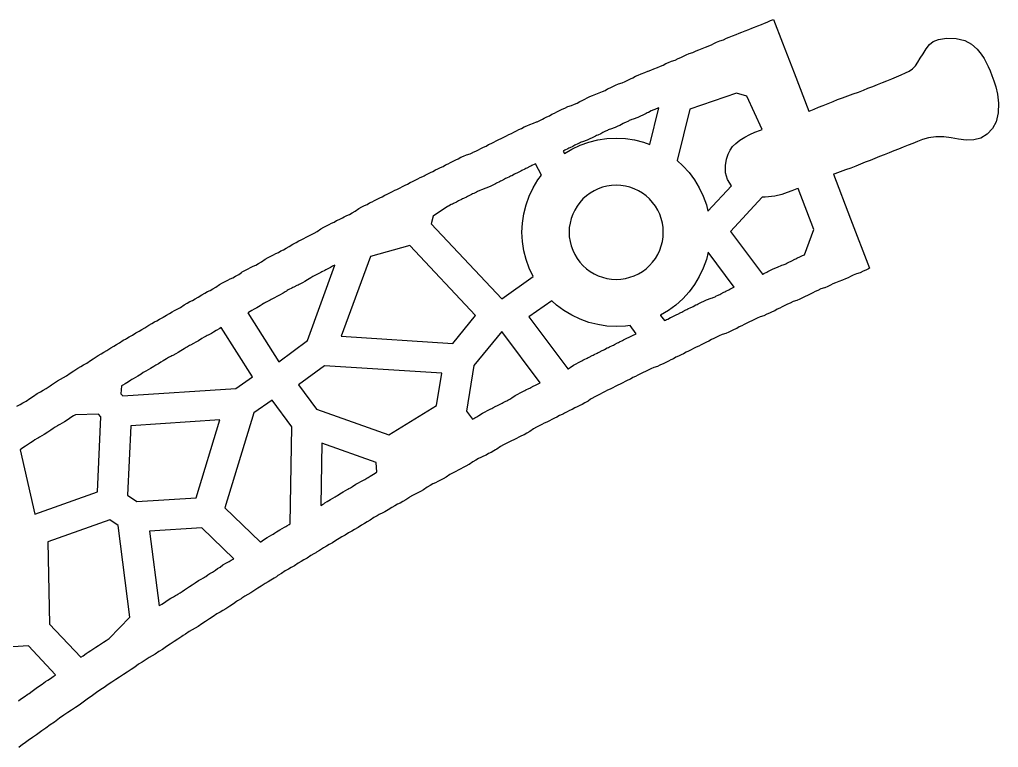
# Model space of a CAD drawing. Header units: millimetres. Extents: x -12 to 3175, y -37 to 611.
# Drawn here: x 2276.5 to 2405.4, y 474.6 to 570.4 of the extents above; entities that cross this region are included whole.
import ezdxf

# ---------------------------------------------------------------- set-up
doc = ezdxf.new("R2010")
doc.units = ezdxf.units.MM
doc.layers.add('default', color=7, linetype='Continuous')

msp = doc.modelspace()

# ---------------------------------------------------------------- linework, layer by layer
at = {"layer": 'default'}
for points in [[(2276.19, 519.5), (2276.6, 519.72), (2276.97, 519.94), (2277.38, 520.17), (2277.88, 520.52), (2278.36, 520.81), (2278.86, 521.16), (2279.27, 521.39), (2279.63, 521.61), (2280.04, 521.84), (2280.55, 522.19), (2280.74, 522.3), (2281.02, 522.48), (2281.52, 522.83), (2281.93, 523.06), (2282.3, 523.28), (2282.71, 523.5), (2283.21, 523.85), (2283.69, 524.15), (2284.19, 524.5), (2284.6, 524.72), (2284.97, 524.94), (2285.38, 525.17), (2285.88, 525.52), (2286.24, 525.74), (2286.36, 525.81), (2286.86, 526.16), (2287.27, 526.39), (2287.63, 526.61), (2288.04, 526.83), (2288.53, 527.17), (2288.93, 527.39), (2289.3, 527.61), (2289.71, 527.83), (2290.19, 528.17), (2290.46, 528.31), (2290.6, 528.39), (2290.97, 528.61), (2291.38, 528.83), (2291.86, 529.17), (2292.27, 529.39), (2292.63, 529.61), (2293.04, 529.83), (2293.53, 530.17), (2293.93, 530.39), (2294.28, 530.59), (2294.62, 530.74), (2294.97, 530.95), (2295.38, 531.17), (2295.45, 531.22), (2295.86, 531.5), (2296.26, 531.72), (2296.61, 531.92), (2296.95, 532.08), (2297.3, 532.28), (2297.71, 532.5), (2298.19, 532.83), (2298.6, 533.05), (2298.95, 533.26), (2299.29, 533.41), (2299.64, 533.61), (2300.04, 533.83), (2300.53, 534.17), (2300.93, 534.39), (2301.28, 534.59), (2301.62, 534.74), (2301.97, 534.95), (2302.38, 535.17), (2302.86, 535.5), (2303.26, 535.72), (2303.61, 535.92), (2303.95, 536.07), (2304.28, 536.26), (2304.62, 536.41), (2304.97, 536.61), (2305.38, 536.83), (2305.75, 537.09), (2305.86, 537.17), (2306.26, 537.39), (2306.61, 537.59), (2306.95, 537.74), (2307.28, 537.93), (2307.62, 538.08), (2307.97, 538.28), (2308.38, 538.5), (2308.86, 538.83), (2309.26, 539.05), (2309.61, 539.26), (2309.95, 539.41), (2310.28, 539.59), (2310.62, 539.74), (2310.95, 539.93), (2311.29, 540.08), (2311.64, 540.28), (2312.04, 540.5), (2312.53, 540.83), (2312.93, 541.05), (2313.28, 541.26), (2313.62, 541.41), (2313.95, 541.59), (2314.28, 541.74), (2314.62, 541.93), (2314.8, 542.01), (2314.95, 542.08), (2315.3, 542.28), (2315.71, 542.5), (2316.19, 542.83), (2316.6, 543.05), (2316.95, 543.26), (2317.28, 543.41), (2317.62, 543.59), (2317.95, 543.74), (2318.28, 543.93), (2318.62, 544.07), (2318.95, 544.26), (2319.03, 544.29), (2319.28, 544.41), (2319.62, 544.59), (2319.95, 544.74), (2320.3, 544.95), (2320.71, 545.17), (2321.19, 545.5), (2321.6, 545.72), (2321.95, 545.92), (2322.28, 546.07), (2322.62, 546.26), (2322.95, 546.41), (2323.28, 546.59), (2323.62, 546.74), (2323.95, 546.93), (2324.28, 547.07), (2324.62, 547.26), (2324.95, 547.41), (2325.28, 547.59), (2325.62, 547.74), (2325.95, 547.93), (2326.2, 548.04), (2326.28, 548.07), (2326.62, 548.26), (2326.95, 548.41), (2327.28, 548.59), (2327.62, 548.74), (2327.95, 548.93), (2328.28, 549.07), (2328.62, 549.26), (2328.95, 549.41), (2329.28, 549.59), (2329.62, 549.74), (2329.8, 549.84), (2329.95, 549.93), (2330.28, 550.07), (2330.62, 550.26), (2330.95, 550.41), (2331.28, 550.59), (2331.62, 550.74), (2331.95, 550.93), (2332.28, 551.07), (2332.62, 551.26), (2332.95, 551.41), (2333.28, 551.59), (2333.62, 551.74), (2333.95, 551.93), (2334.28, 552.07), (2334.62, 552.26), (2334.97, 552.41), (2335.38, 552.59), (2335.86, 552.74), (2336.19, 552.89), (2336.26, 552.93), (2336.61, 553.07), (2336.95, 553.26), (2337.28, 553.41), (2337.62, 553.59), (2337.95, 553.74), (2338.28, 553.93), (2338.62, 554.07), (2338.95, 554.26), (2339.28, 554.41), (2339.62, 554.59), (2339.95, 554.74), (2340.28, 554.93), (2340.62, 555.07), (2340.95, 555.26), (2341.28, 555.41), (2341.62, 555.59), (2341.95, 555.74), (2342.28, 555.93), (2342.62, 556.07), (2342.95, 556.26), (2343.3, 556.41), (2343.71, 556.59), (2344.19, 556.74), (2344.6, 556.93), (2344.66, 556.95), (2344.95, 557.07), (2345.28, 557.26), (2345.38, 557.3), (2345.62, 557.41), (2345.95, 557.59), (2346.28, 557.74), (2346.62, 557.93), (2346.95, 558.07), (2347.28, 558.26), (2347.62, 558.41), (2347.95, 558.59), (2348.3, 558.74), (2348.71, 558.93), (2349.19, 559.07), (2349.6, 559.26), (2349.95, 559.41), (2350.28, 559.59), (2350.62, 559.74), (2350.95, 559.93), (2351.28, 560.07), (2351.62, 560.26), (2351.97, 560.41), (2352.38, 560.59), (2352.86, 560.74), (2353.26, 560.93), (2353.61, 561.07), (2353.95, 561.26), (2354.28, 561.41), (2354.62, 561.59), (2354.97, 561.74), (2355.38, 561.93), (2355.86, 562.07), (2356.26, 562.26), (2356.61, 562.41), (2356.95, 562.59), (2357.28, 562.74), (2357.62, 562.93), (2357.97, 563.07), (2358.38, 563.26), (2358.86, 563.41), (2359.24, 563.58), (2359.27, 563.59), (2359.63, 563.74), (2360.04, 563.93), (2360.53, 564.07), (2360.93, 564.26), (2361.28, 564.41), (2361.62, 564.59), (2361.97, 564.74), (2362.38, 564.93), (2362.86, 565.07), (2363.26, 565.26), (2363.61, 565.41), (2363.95, 565.59), (2364.3, 565.74), (2364.71, 565.93), (2365.19, 566.07), (2365.6, 566.26), (2365.97, 566.41), (2366.38, 566.59), (2366.86, 566.74), (2367.19, 566.89), (2367.26, 566.93), (2367.61, 567.07), (2367.95, 567.26), (2368.3, 567.41), (2368.71, 567.59), (2369.19, 567.74), (2369.6, 567.93), (2369.97, 568.07), (2370.38, 568.26), (2370.86, 568.41), (2370.89, 568.42), (2371.27, 568.59), (2371.63, 568.74), (2372.04, 568.93), (2372.53, 569.07), (2372.93, 569.26), (2373.3, 569.41), (2373.71, 569.59), (2374.19, 569.74), (2374.6, 569.93), (2374.97, 570.07), (2375.38, 570.26), (2375.81, 570.39), (2376.99, 567.34), (2378.51, 563.39), (2380.46, 558.34), (2380.5, 558.35), (2381.13, 558.6), (2381.73, 558.85), (2382.35, 559.1), (2383, 559.35), (2383.63, 559.6), (2384.23, 559.85), (2384.87, 560.1), (2385.57, 560.35), (2386.29, 560.6), (2386.99, 560.85), (2387.62, 561.1), (2388.23, 561.35), (2388.85, 561.6), (2389.5, 561.85), (2390.13, 562.1), (2390.73, 562.35), (2391.35, 562.6), (2392, 562.85), (2392.61, 563.11), (2393.16, 563.36), (2393.66, 563.62), (2394.11, 563.92), (2394.49, 564.3), (2394.8, 564.77), (2395.12, 565.3), (2395.48, 565.9), (2395.9, 566.53), (2396.32, 567.09), (2396.82, 567.51), (2397.53, 567.79), (2398.57, 567.95), (2399.83, 567.92), (2400.96, 567.66), (2401.87, 567.17), (2402.61, 566.51), (2403.15, 565.85), (2403.51, 565.26), (2403.79, 564.73), (2404.05, 564.21), (2404.3, 563.66), (2404.55, 563.03), (2404.8, 562.32), (2405.05, 561.53), (2405.26, 560.58), (2405.4, 559.41), (2405.37, 558.1), (2405.11, 556.95), (2404.61, 556.04), (2403.9, 555.3), (2403.09, 554.8), (2402.16, 554.54), (2401.14, 554.5), (2400.15, 554.64), (2399.2, 554.82), (2398.21, 554.96), (2397.16, 554.96), (2396.21, 554.82), (2395.41, 554.6), (2394.74, 554.35), (2394.13, 554.1), (2393.5, 553.85), (2392.85, 553.6), (2392.23, 553.35), (2391.63, 553.1), (2391, 552.85), (2390.35, 552.6), (2389.73, 552.35), (2389.13, 552.1), (2388.5, 551.85), (2387.85, 551.6), (2387.23, 551.35), (2386.62, 551.1), (2385.99, 550.85), (2385.29, 550.6), (2384.57, 550.35), (2383.87, 550.1), (2383.67, 550.03), (2385.92, 544.18), (2388.44, 537.66), (2388.29, 537.59), (2387.95, 537.41), (2387.6, 537.26), (2387.19, 537.07), (2386.71, 536.93), (2386.3, 536.74), (2385.95, 536.59), (2385.61, 536.41), (2385.26, 536.26), (2384.86, 536.07), (2384.38, 535.93), (2383.97, 535.74), (2383.62, 535.59), (2383.28, 535.41), (2382.93, 535.26), (2382.53, 535.07), (2382.5, 535.07), (2382.04, 534.93), (2381.64, 534.74), (2381.29, 534.59), (2380.95, 534.41), (2380.62, 534.26), (2380.28, 534.07), (2379.95, 533.93), (2379.61, 533.74), (2379.26, 533.59), (2378.86, 533.41), (2378.38, 533.26), (2377.97, 533.07), (2377.62, 532.93), (2377.28, 532.74), (2376.95, 532.59), (2376.62, 532.41), (2376.28, 532.26), (2375.95, 532.07), (2375.62, 531.93), (2375.28, 531.74), (2374.93, 531.59), (2374.53, 531.41), (2374.04, 531.26), (2373.64, 531.07), (2373.29, 530.93), (2372.95, 530.74), (2372.62, 530.59), (2372.28, 530.41), (2371.95, 530.26), (2371.62, 530.07), (2371.28, 529.93), (2370.95, 529.74), (2370.62, 529.59), (2370.28, 529.41), (2369.93, 529.26), (2369.53, 529.07), (2369.04, 528.93), (2368.64, 528.74), (2368.29, 528.59), (2367.95, 528.41), (2367.62, 528.26), (2367.28, 528.07), (2366.95, 527.93), (2366.62, 527.74), (2366.28, 527.59), (2365.95, 527.41), (2365.62, 527.26), (2365.28, 527.07), (2364.95, 526.93), (2364.62, 526.74), (2364.28, 526.59), (2363.95, 526.41), (2363.62, 526.26), (2363.28, 526.07), (2362.95, 525.93), (2362.62, 525.74), (2362.28, 525.59), (2361.95, 525.41), (2361.62, 525.26), (2361.28, 525.07), (2360.93, 524.93), (2360.84, 524.88), (2360.53, 524.74), (2360.04, 524.59), (2359.64, 524.41), (2359.29, 524.26), (2358.95, 524.07), (2358.62, 523.93), (2358.28, 523.74), (2357.95, 523.59), (2357.62, 523.41), (2357.28, 523.26), (2356.95, 523.07), (2356.62, 522.93), (2356.28, 522.74), (2355.95, 522.59), (2355.62, 522.41), (2355.28, 522.26), (2354.95, 522.07), (2354.62, 521.93), (2354.28, 521.74), (2353.95, 521.59), (2353.62, 521.41), (2353.28, 521.26), (2352.95, 521.07), (2352.61, 520.92), (2352.26, 520.72), (2351.86, 520.5), (2351.71, 520.4), (2351.38, 520.17), (2350.97, 519.95), (2350.62, 519.74), (2350.28, 519.59), (2349.95, 519.41), (2349.62, 519.26), (2349.28, 519.07), (2348.95, 518.93), (2348.62, 518.74), (2348.28, 518.59), (2348.13, 518.5), (2347.95, 518.41), (2347.62, 518.26), (2347.28, 518.07), (2346.95, 517.93), (2346.62, 517.74), (2346.28, 517.59), (2345.95, 517.41), (2345.62, 517.26), (2345.28, 517.07), (2344.95, 516.92), (2344.6, 516.72), (2344.19, 516.5), (2343.71, 516.17), (2343.3, 515.95), (2342.95, 515.74), (2342.62, 515.59), (2342.28, 515.41), (2341.95, 515.26), (2341.62, 515.07), (2341.28, 514.93), (2340.95, 514.74), (2340.61, 514.59), (2340.26, 514.39), (2339.86, 514.17), (2339.38, 513.83), (2339.2, 513.74), (2338.97, 513.61), (2338.62, 513.41), (2338.28, 513.26), (2337.95, 513.07), (2337.62, 512.93), (2337.28, 512.74), (2336.95, 512.59), (2336.6, 512.39), (2336.19, 512.17), (2335.71, 511.83), (2335.66, 511.8), (2335.3, 511.61), (2334.95, 511.41), (2334.62, 511.26), (2334.28, 511.07), (2333.95, 510.92), (2333.6, 510.72), (2333.19, 510.5), (2332.71, 510.17), (2332.3, 509.95), (2331.95, 509.74), (2331.62, 509.59), (2331.28, 509.41), (2330.95, 509.26), (2330.6, 509.05), (2330.19, 508.83), (2329.71, 508.5), (2329.3, 508.28), (2328.95, 508.08), (2328.61, 507.92), (2328.26, 507.72), (2327.86, 507.5), (2327.76, 507.43), (2327.38, 507.17), (2326.97, 506.95), (2326.62, 506.74), (2326.28, 506.59), (2325.93, 506.39), (2325.53, 506.17), (2325.04, 505.83), (2324.64, 505.61), (2324.29, 505.41), (2323.95, 505.26), (2323.88, 505.22), (2323.6, 505.05), (2323.19, 504.83), (2322.71, 504.5), (2322.3, 504.28), (2321.93, 504.06), (2321.53, 503.83), (2321.09, 503.53), (2321.04, 503.5), (2320.63, 503.28), (2320.27, 503.06), (2319.86, 502.83), (2319.38, 502.5), (2318.97, 502.28), (2318.6, 502.06), (2318.19, 501.83), (2317.71, 501.5), (2317.3, 501.28), (2316.93, 501.06), (2316.53, 500.83), (2316.04, 500.5), (2315.63, 500.28), (2315.52, 500.21), (2315.27, 500.06), (2314.86, 499.83), (2314.38, 499.5), (2313.97, 499.28), (2313.6, 499.06), (2313.19, 498.83), (2312.71, 498.5), (2312.3, 498.28), (2311.93, 498.06), (2311.52, 497.83), (2311.02, 497.48), (2310.55, 497.19), (2310.34, 497.05), (2310.04, 496.84), (2309.63, 496.61), (2309.27, 496.39), (2308.86, 496.16), (2308.36, 495.81), (2307.88, 495.52), (2307.38, 495.17), (2306.97, 494.94), (2306.6, 494.72), (2306.19, 494.5), (2305.79, 494.22), (2305.69, 494.15), (2305.21, 493.85), (2305.1, 493.77), (2304.69, 493.48), (2304.21, 493.19), (2303.71, 492.84), (2303.3, 492.61), (2302.93, 492.39), (2302.52, 492.16), (2302.02, 491.81), (2301.54, 491.52), (2301.03, 491.15), (2300.55, 490.85), (2300.04, 490.5), (2299.63, 490.28), (2299.27, 490.06), (2298.86, 489.83), (2298.36, 489.48), (2298.06, 489.3), (2297.88, 489.18), (2297.36, 488.82), (2296.88, 488.52), (2296.36, 488.15), (2295.88, 487.85), (2295.36, 487.48), (2294.88, 487.19), (2294.38, 486.84), (2293.97, 486.61), (2293.6, 486.39), (2293.19, 486.16), (2292.69, 485.81), (2292.21, 485.52), (2291.69, 485.15), (2291.21, 484.85), (2290.69, 484.48), (2290.21, 484.18), (2289.69, 483.82), (2289.21, 483.52), (2288.69, 483.15), (2288.21, 482.85), (2287.69, 482.48), (2287.67, 482.47), (2287.21, 482.18), (2286.67, 481.8), (2286.12, 481.43), (2285.45, 480.91), (2284.9, 480.54), (2284.36, 480.15), (2283.88, 479.85), (2283.36, 479.48), (2282.87, 479.18), (2282.34, 478.8), (2281.78, 478.43), (2281.12, 477.91), (2280.56, 477.53), (2280.01, 477.13), (2279.45, 476.76), (2278.78, 476.24), (2278.23, 475.87), (2277.67, 475.47), (2277.12, 475.09), (2276.94, 474.96), (2276.45, 474.57)], [(2363.85, 551.16), (2364.67, 550.26), (2365.39, 549.28), (2366.02, 548.24), (2366.54, 547.14), (2366.95, 545.99), (2367.15, 545.18), (2370.25, 548.51), (2369.75, 549.32), (2369.48, 550.23), (2369.45, 551.19), (2369.59, 552.02), (2369.81, 552.67), (2370.08, 553.2), (2370.39, 553.67), (2370.82, 554.1), (2371.38, 554.51), (2372.02, 554.92), (2372.68, 555.28), (2373.35, 555.59), (2374.06, 555.85), (2374.29, 555.93), (2372.29, 560.33), (2370.94, 560.71), (2364.78, 558.61), (2363.13, 551.82), (2363.85, 551.16)], [(2360.15, 558.57), (2360.04, 558.52), (2359.92, 558.47), (2359.81, 558.42), (2359.69, 558.36), (2359.32, 558.17), (2359.18, 558.11), (2359.02, 558.03), (2358.57, 557.81), (2358.28, 557.68), (2357.93, 557.52), (2357.33, 557.3), (2357.15, 557.24), (2357.04, 557.19), (2356.92, 557.14), (2356.81, 557.09), (2356.69, 557.03), (2356.32, 556.84), (2356.18, 556.78), (2356.02, 556.69), (2355.57, 556.47), (2355.28, 556.35), (2354.93, 556.19), (2354.33, 555.96), (2354.15, 555.91), (2354.04, 555.86), (2353.92, 555.81), (2353.81, 555.76), (2353.69, 555.69), (2353.32, 555.51), (2353.18, 555.45), (2353.04, 555.37), (2352.65, 555.17), (2352.51, 555.11), (2352.36, 555.03), (2351.9, 554.81), (2351.61, 554.68), (2351.26, 554.52), (2350.66, 554.3), (2350.49, 554.24), (2350.38, 554.19), (2350.26, 554.14), (2350.14, 554.09), (2350.03, 554.03), (2349.65, 553.84), (2349.52, 553.78), (2349.37, 553.7), (2348.99, 553.51), (2348.85, 553.45), (2348.71, 553.37), (2348.32, 553.18), (2348.18, 553.11), (2348.12, 553.08), (2348.29, 552.76), (2349.24, 553.33), (2350.34, 553.85), (2351.48, 554.26), (2352.67, 554.56), (2353.87, 554.73), (2355.08, 554.79), (2356.3, 554.73), (2357.5, 554.56), (2358.68, 554.26), (2359.53, 553.96), (2360.71, 558.77), (2360.33, 558.63), (2360.15, 558.57)], [(2344.37, 551.37), (2343.99, 551.18), (2343.85, 551.11), (2343.71, 551.03), (2343.32, 550.84), (2343.18, 550.78), (2343.04, 550.7), (2342.66, 550.51), (2342.52, 550.45), (2342.37, 550.37), (2341.99, 550.18), (2341.85, 550.11), (2341.71, 550.03), (2341.32, 549.84), (2341.18, 549.78), (2341.04, 549.7), (2340.66, 549.51), (2340.52, 549.45), (2340.37, 549.37), (2339.99, 549.18), (2339.85, 549.11), (2339.71, 549.03), (2339.32, 548.84), (2339.18, 548.78), (2339.02, 548.69), (2338.57, 548.47), (2338.28, 548.35), (2337.93, 548.19), (2337.33, 547.96), (2337.15, 547.91), (2337.04, 547.86), (2336.92, 547.81), (2336.81, 547.76), (2336.69, 547.69), (2336.32, 547.51), (2336.18, 547.45), (2336.04, 547.37), (2335.66, 547.18), (2335.52, 547.11), (2335.37, 547.03), (2334.99, 546.84), (2334.85, 546.78), (2334.71, 546.7), (2334.32, 546.51), (2334.18, 546.45), (2334.04, 546.37), (2333.66, 546.18), (2333.52, 546.11), (2333.37, 546.03), (2332.99, 545.84), (2332.86, 545.79), (2330.99, 544.51), (2330.74, 543.49), (2340.01, 533.61), (2340.04, 533.61), (2344.15, 536.55), (2343.63, 537.65), (2343.22, 538.79), (2342.92, 539.97), (2342.74, 541.18), (2342.68, 542.39), (2342.74, 543.61), (2342.92, 544.81), (2343.22, 545.99), (2343.63, 547.14), (2344.15, 548.24), (2344.77, 549.28), (2345.26, 549.93), (2344.47, 551.42), (2344.37, 551.37)], [(2361.25, 543), (2361.17, 543.6), (2361.02, 544.19), (2360.81, 544.77), (2360.55, 545.32), (2360.24, 545.84), (2359.88, 546.33), (2359.47, 546.78), (2359.02, 547.19), (2358.53, 547.55), (2358.01, 547.86), (2357.46, 548.12), (2356.88, 548.33), (2356.29, 548.47), (2355.69, 548.56), (2355.08, 548.59), (2354.48, 548.56), (2353.87, 548.47), (2353.28, 548.33), (2352.71, 548.12), (2352.16, 547.86), (2351.64, 547.55), (2351.15, 547.19), (2350.7, 546.78), (2350.29, 546.33), (2349.93, 545.84), (2349.62, 545.32), (2349.36, 544.77), (2349.15, 544.19), (2349, 543.6), (2348.91, 543), (2348.88, 542.39), (2348.91, 541.79), (2349, 541.18), (2349.15, 540.59), (2349.36, 540.02), (2349.62, 539.47), (2349.93, 538.95), (2350.29, 538.46), (2350.7, 538.01), (2351.15, 537.6), (2351.64, 537.24), (2352.16, 536.93), (2352.71, 536.67), (2353.28, 536.46), (2353.87, 536.31), (2354.48, 536.22), (2355.08, 536.19), (2355.69, 536.22), (2356.29, 536.31), (2356.88, 536.46), (2357.46, 536.67), (2358.01, 536.93), (2358.53, 537.24), (2359.02, 537.6), (2359.47, 538.01), (2359.88, 538.46), (2360.24, 538.95), (2360.55, 539.47), (2360.81, 540.02), (2361.02, 540.59), (2361.17, 541.18), (2361.25, 541.79), (2361.28, 542.39), (2361.25, 543)], [(2375.96, 537.65), (2376.3, 537.81), (2376.9, 538.04), (2377.08, 538.09), (2377.19, 538.14), (2377.31, 538.19), (2377.43, 538.24), (2377.54, 538.31), (2377.91, 538.49), (2378.05, 538.55), (2378.2, 538.63), (2378.58, 538.83), (2378.72, 538.89), (2378.88, 538.97), (2379.33, 539.19), (2379.62, 539.32), (2379.86, 539.43), (2381.11, 542.76), (2379.02, 548.17), (2378.85, 548.1), (2378.22, 547.85), (2377.61, 547.61), (2376.89, 547.36), (2375.95, 547.14), (2374.68, 547), (2374.31, 547.01), (2370.14, 542.51), (2374.35, 536.87), (2374.38, 536.89), (2374.53, 536.97), (2374.91, 537.16), (2375.06, 537.22), (2375.21, 537.31), (2375.67, 537.53), (2375.96, 537.65)], [(2333.56, 527.76), (2336.57, 531.43), (2327.91, 540.65), (2322.73, 539.22), (2318.89, 528.7), (2333.56, 527.76)], [(2361.58, 530.82), (2361.72, 530.89), (2361.86, 530.97), (2362.25, 531.16), (2362.38, 531.22), (2362.53, 531.3), (2362.91, 531.49), (2363.05, 531.55), (2363.2, 531.63), (2363.58, 531.82), (2363.72, 531.89), (2363.86, 531.97), (2364.25, 532.16), (2364.38, 532.22), (2364.53, 532.3), (2364.91, 532.49), (2365.05, 532.55), (2365.2, 532.63), (2365.58, 532.83), (2365.72, 532.89), (2365.88, 532.97), (2366.33, 533.19), (2366.62, 533.32), (2366.97, 533.48), (2367.57, 533.7), (2367.75, 533.76), (2367.86, 533.81), (2367.98, 533.86), (2368.09, 533.91), (2368.21, 533.97), (2368.58, 534.16), (2368.72, 534.22), (2368.86, 534.3), (2369.25, 534.49), (2369.38, 534.55), (2369.53, 534.63), (2369.91, 534.82), (2370.05, 534.89), (2370.2, 534.97), (2370.58, 535.16), (2370.62, 535.18), (2367.19, 539.76), (2366.95, 538.79), (2366.54, 537.65), (2366.02, 536.55), (2365.39, 535.5), (2364.67, 534.53), (2363.85, 533.63), (2362.95, 532.81), (2361.97, 532.08), (2360.93, 531.46), (2360.92, 531.45), (2361.44, 530.76), (2361.58, 530.82)], [(2316.19, 537.11), (2316.04, 537.03), (2315.67, 536.85), (2315.56, 536.8), (2315.42, 536.72), (2315.32, 536.66), (2315.15, 536.57), (2314.89, 536.39), (2314.43, 536.11), (2314.08, 535.92), (2313.78, 535.74), (2313.34, 535.52), (2313.19, 535.45), (2313.04, 535.37), (2312.66, 535.18), (2312.52, 535.11), (2312.37, 535.03), (2312, 534.85), (2311.89, 534.8), (2311.76, 534.72), (2311.66, 534.66), (2311.48, 534.57), (2311.22, 534.39), (2310.77, 534.11), (2310.41, 533.92), (2310.11, 533.74), (2309.67, 533.52), (2309.53, 533.45), (2309.37, 533.37), (2309, 533.18), (2308.89, 533.13), (2308.76, 533.05), (2308.66, 533), (2308.48, 532.9), (2308.22, 532.72), (2307.77, 532.44), (2307.41, 532.25), (2307.11, 532.08), (2306.67, 531.85), (2306.57, 531.8), (2310.67, 525.35), (2314.42, 528.13), (2318.06, 538.08), (2317.75, 537.92), (2317.45, 537.74), (2317.01, 537.52), (2316.86, 537.45), (2316.71, 537.37), (2316.32, 537.18), (2316.19, 537.11)], [(2350.71, 525.55), (2350.86, 525.63), (2351.25, 525.82), (2351.38, 525.89), (2351.53, 525.97), (2351.91, 526.16), (2352.05, 526.22), (2352.2, 526.3), (2352.58, 526.49), (2352.72, 526.55), (2352.86, 526.63), (2353.25, 526.82), (2353.38, 526.89), (2353.53, 526.97), (2353.91, 527.16), (2354.05, 527.22), (2354.2, 527.3), (2354.58, 527.49), (2354.72, 527.55), (2354.86, 527.63), (2355.25, 527.82), (2355.38, 527.89), (2355.53, 527.97), (2355.91, 528.16), (2356.05, 528.22), (2356.2, 528.3), (2356.58, 528.49), (2356.72, 528.56), (2356.88, 528.64), (2357.33, 528.86), (2357.62, 528.98), (2357.73, 529.03), (2356.91, 530.14), (2356.3, 530.05), (2355.08, 529.99), (2353.87, 530.05), (2352.67, 530.23), (2351.48, 530.53), (2350.34, 530.94), (2349.24, 531.46), (2348.2, 532.08), (2347.22, 532.81), (2346.59, 533.38), (2343.6, 531.24), (2348.71, 524.41), (2348.75, 524.43), (2349.01, 524.61), (2349.47, 524.89), (2349.82, 525.08), (2350.12, 525.26), (2350.56, 525.48), (2350.71, 525.55)], [(2301.09, 528.72), (2300.99, 528.66), (2300.82, 528.57), (2300.55, 528.39), (2300.1, 528.11), (2299.75, 527.92), (2299.45, 527.74), (2299.02, 527.52), (2298.9, 527.47), (2298.76, 527.39), (2298.66, 527.33), (2298.48, 527.24), (2298.22, 527.05), (2297.77, 526.77), (2297.41, 526.58), (2297.11, 526.41), (2296.69, 526.19), (2296.57, 526.14), (2296.43, 526.05), (2296.32, 526), (2296.15, 525.9), (2295.89, 525.72), (2295.44, 525.45), (2295.11, 525.27), (2294.82, 525.09), (2294.67, 525), (2294.49, 524.91), (2294.22, 524.72), (2293.78, 524.45), (2293.45, 524.27), (2293.16, 524.09), (2293, 524), (2292.82, 523.91), (2292.56, 523.72), (2292.11, 523.45), (2291.78, 523.27), (2291.49, 523.09), (2291.33, 523), (2291.16, 522.91), (2290.89, 522.72), (2290.44, 522.45), (2290.11, 522.27), (2289.96, 522.18), (2289.88, 521.14), (2290.13, 520.85), (2304.99, 521.83), (2307.2, 523.35), (2303.07, 529.85), (2302.89, 529.72), (2302.43, 529.44), (2302.08, 529.25), (2301.78, 529.08), (2301.35, 528.86), (2301.23, 528.8), (2301.09, 528.72)], [(2336.75, 518.1), (2337.01, 518.28), (2337.47, 518.56), (2337.82, 518.75), (2338.12, 518.92), (2338.56, 519.15), (2338.71, 519.21), (2338.86, 519.3), (2339.25, 519.49), (2339.38, 519.55), (2339.53, 519.63), (2339.91, 519.82), (2340.05, 519.89), (2340.19, 519.97), (2340.56, 520.15), (2340.67, 520.2), (2340.81, 520.28), (2340.91, 520.34), (2341.08, 520.43), (2341.35, 520.61), (2341.8, 520.89), (2342.15, 521.08), (2342.45, 521.26), (2342.89, 521.48), (2343.04, 521.55), (2343.19, 521.63), (2343.58, 521.82), (2343.72, 521.89), (2343.86, 521.97), (2344.25, 522.16), (2344.38, 522.22), (2344.53, 522.3), (2344.91, 522.49), (2345.05, 522.55), (2345.09, 522.57), (2340.03, 529.34), (2336.34, 524.84), (2335.38, 518.86), (2336.17, 517.79), (2336.23, 517.82), (2336.34, 517.87), (2336.48, 517.95), (2336.58, 518), (2336.75, 518.1)], [(2325.17, 515.72), (2331.44, 519.57), (2332.13, 523.84), (2316.7, 524.83), (2313.27, 522.3), (2315.62, 519.12), (2325.17, 515.72)], [(2309.74, 502.57), (2309.9, 502.66), (2310.08, 502.76), (2310.35, 502.94), (2310.79, 503.22), (2311.12, 503.4), (2311.41, 503.57), (2311.57, 503.66), (2311.74, 503.76), (2312.01, 503.94), (2312.14, 504.02), (2312.36, 516.8), (2309.79, 520.28), (2307.39, 518.62), (2303.55, 506.13), (2308.21, 501.62), (2308.28, 501.66), (2308.65, 501.92), (2309.11, 502.21), (2309.45, 502.4), (2309.74, 502.57)], [(2281.68, 517.01), (2281.51, 516.92), (2281.23, 516.72), (2280.97, 516.55), (2280.63, 516.34), (2280.25, 516.08), (2279.79, 515.79), (2279.45, 515.6), (2279.16, 515.43), (2279.01, 515.34), (2278.84, 515.25), (2278.56, 515.06), (2278.31, 514.89), (2277.97, 514.68), (2277.59, 514.41), (2277.32, 514.23), (2276.98, 514.02), (2276.61, 513.75), (2278.53, 505.27), (2286.78, 508.21), (2287.22, 518.09), (2286.91, 518.46), (2283.89, 518.38), (2283.64, 518.22), (2283.29, 518.01), (2282.92, 517.74), (2282.45, 517.45), (2282.12, 517.27), (2281.83, 517.09), (2281.68, 517.01)], [(2291.97, 506.94), (2299.77, 507.45), (2302.91, 517.68), (2291.17, 516.91), (2290.76, 507.79), (2291.97, 506.94)], [(2317.46, 507.22), (2317.79, 507.4), (2318.08, 507.57), (2318.23, 507.66), (2318.41, 507.76), (2318.68, 507.94), (2319.13, 508.22), (2319.45, 508.4), (2319.74, 508.57), (2319.9, 508.66), (2320.08, 508.76), (2320.35, 508.94), (2320.8, 509.22), (2321.15, 509.42), (2321.45, 509.59), (2321.88, 509.81), (2322, 509.86), (2322.14, 509.95), (2322.25, 510), (2322.42, 510.1), (2322.68, 510.28), (2323.13, 510.56), (2323.49, 510.75), (2323.56, 510.79), (2323.49, 512.07), (2316.32, 514.62), (2316.18, 506.44), (2316.41, 506.57), (2316.57, 506.66), (2316.74, 506.76), (2317.01, 506.94), (2317.46, 507.22)], [(2286.58, 487.77), (2286.92, 487.98), (2287.31, 488.26), (2287.58, 488.44), (2287.92, 488.65), (2288.31, 488.92), (2288.31, 488.92), (2291.05, 491.7), (2289.53, 503.77), (2288.41, 504.55), (2280.24, 501.64), (2280.49, 490.82), (2284.59, 486.44), (2284.92, 486.65), (2285.31, 486.92), (2285.58, 487.11), (2285.92, 487.32), (2286.31, 487.59), (2286.58, 487.77)], [(2296.45, 494.21), (2296.78, 494.4), (2297.08, 494.57), (2297.22, 494.66), (2297.39, 494.75), (2297.67, 494.94), (2297.93, 495.11), (2298.26, 495.32), (2298.64, 495.59), (2298.92, 495.78), (2299.27, 495.99), (2299.65, 496.26), (2300.11, 496.55), (2300.45, 496.73), (2300.74, 496.91), (2300.89, 496.99), (2301.06, 497.08), (2301.34, 497.28), (2301.59, 497.45), (2301.93, 497.65), (2302.31, 497.92), (2302.59, 498.11), (2302.94, 498.32), (2303.31, 498.59), (2303.78, 498.88), (2304.11, 499.06), (2304.41, 499.24), (2304.56, 499.32), (2304.73, 499.42), (2304.73, 499.42), (2300.52, 503.49), (2293.65, 503.04), (2294.89, 493.2), (2294.97, 493.26), (2295.26, 493.44), (2295.61, 493.66), (2295.98, 493.92), (2296.45, 494.21)], [(2276.38, 480.71), (2276.67, 480.92), (2277.14, 481.23), (2277.61, 481.57), (2277.78, 481.69), (2278.19, 481.96), (2278.72, 482.37), (2279.01, 482.59), (2279.49, 482.9), (2279.95, 483.24), (2280.24, 483.43), (2280.59, 483.65), (2280.97, 483.92), (2281.24, 484.1), (2281.28, 484.13), (2277.69, 487.96), (2268.02, 487.32)]]:
    msp.add_lwpolyline(points, dxfattribs=at)

doc.saveas('drawing.dxf')
